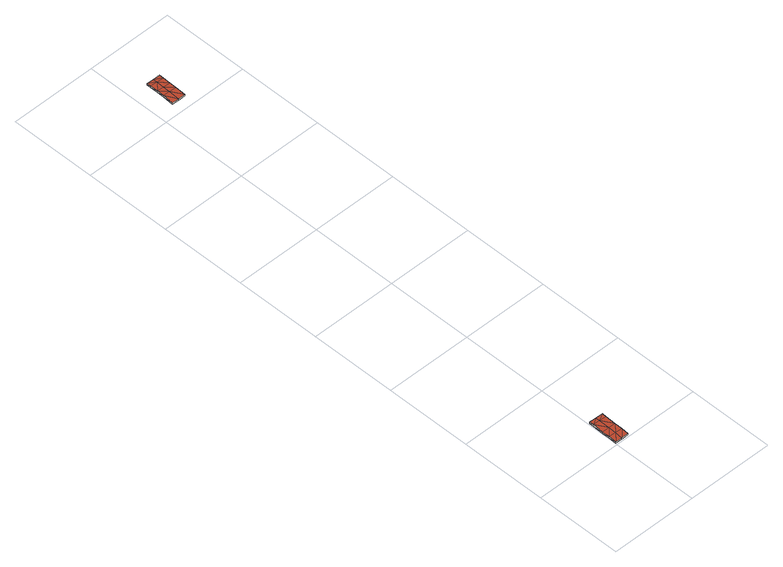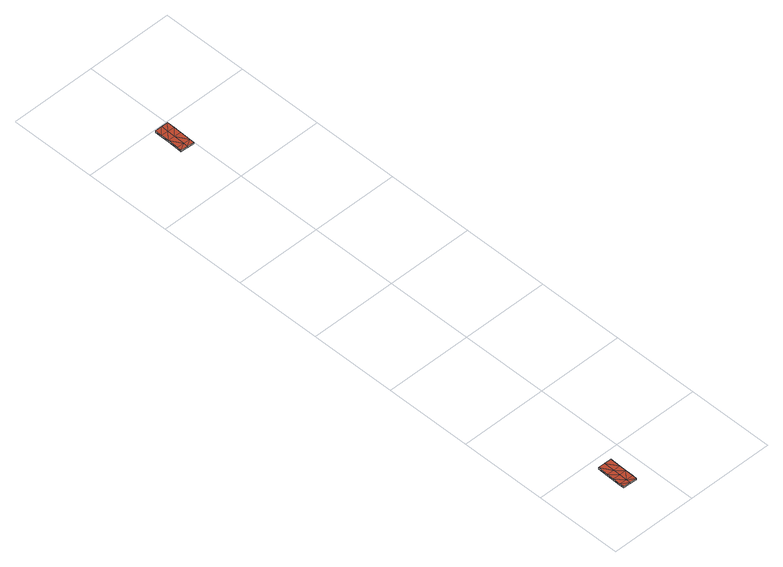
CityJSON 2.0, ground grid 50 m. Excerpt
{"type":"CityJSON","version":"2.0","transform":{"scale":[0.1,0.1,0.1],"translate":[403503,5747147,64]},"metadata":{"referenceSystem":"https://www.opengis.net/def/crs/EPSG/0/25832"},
"CityObjects":{
"building1":{"type":"Building","attributes":{"Geometrietyp2DReferenz":"2000","Gemeindeschluessel":"05515000","function":"53001_1800","roofType":"9999","measuredHeight":1},"geometry":[{"type":"Solid","lod":"2","boundaries":[[[[0,1,2]],[[1,3,2]],[[4,5,0]],[[5,1,0]],[[6,7,4]],[[7,5,4]],[[8,9,6]],[[9,7,6]],[[10,11,8]],[[11,9,8]],[[12,13,10]],[[13,11,10]],[[14,15,12]],[[15,13,12]],[[16,17,14]],[[17,15,14]],[[18,19,16]],[[19,17,16]],[[20,21,18]],[[21,19,18]],[[22,23,20]],[[23,21,20]],[[2,3,22]],[[3,23,22]],[[24,3,1]],[[24,1,5]],[[25,24,7]],[[7,24,5]],[[26,25,7]],[[26,7,9]],[[13,26,9]],[[13,9,11]],[[21,23,3]],[[21,3,24]],[[19,21,25]],[[25,21,24]],[[19,25,17]],[[17,25,26]],[[15,17,26]],[[15,26,13]],[[27,0,2]],[[27,4,0]],[[28,6,27]],[[6,4,27]],[[29,6,28]],[[29,8,6]],[[12,8,29]],[[12,10,8]],[[20,2,22]],[[20,27,2]],[[18,28,20]],[[28,27,20]],[[18,16,28]],[[16,29,28]],[[14,29,16]],[[14,12,29]]]],"semantics":{"surfaces":[{"type":"WallSurface"},{"type":"GroundSurface"},{"type":"RoofSurface"}],"values":[[0,0,0,0,0,0,0,0,0,0,0,0,0,0,0,0,0,0,0,0,0,0,0,0,1,1,1,1,1,1,1,1,1,1,1,1,1,1,1,1,2,2,2,2,2,2,2,2,2,2,2,2,2,2,2,2]]}}]},
"building2":{"type":"Building","attributes":{"Geometrietyp2DReferenz":"2000","Gemeindeschluessel":"05515000","function":"53001_1800","roofType":"9999","measuredHeight":1},"geometry":[{"type":"Solid","lod":"2","boundaries":[[[[30,31,32]],[[31,33,32]],[[34,35,30]],[[35,31,30]],[[36,37,34]],[[37,35,34]],[[38,39,36]],[[39,37,36]],[[40,41,38]],[[41,39,38]],[[42,43,40]],[[43,41,40]],[[44,45,42]],[[45,43,42]],[[46,47,44]],[[47,45,44]],[[48,49,46]],[[49,47,46]],[[50,51,48]],[[51,49,48]],[[52,53,50]],[[53,51,50]],[[32,33,52]],[[33,53,52]],[[54,33,35]],[[35,33,31]],[[55,54,37]],[[37,54,35]],[[56,55,39]],[[39,55,37]],[[43,56,41]],[[41,56,39]],[[51,53,54]],[[54,53,33]],[[49,51,54]],[[49,54,55]],[[47,49,56]],[[56,49,55]],[[45,47,43]],[[43,47,56]],[[57,34,32]],[[34,30,32]],[[58,36,57]],[[36,34,57]],[[59,38,58]],[[38,36,58]],[[42,40,59]],[[40,38,59]],[[50,57,52]],[[57,32,52]],[[48,57,50]],[[48,58,57]],[[46,59,48]],[[59,58,48]],[[44,42,46]],[[42,59,46]]]],"semantics":{"surfaces":[{"type":"WallSurface"},{"type":"GroundSurface"},{"type":"RoofSurface"}],"values":[[0,0,0,0,0,0,0,0,0,0,0,0,0,0,0,0,0,0,0,0,0,0,0,0,1,1,1,1,1,1,1,1,1,1,1,1,1,1,1,1,2,2,2,2,2,2,2,2,2,2,2,2,2,2,2,2]]}}]}
},
"vertices":[
[89,188,16],[89,188,6],[49,189,16],[49,189,6],[88,163,16],[88,163,6],[86,99,16],[86,99,6],[85,54,16],[85,54,6],[83,9,15],[83,9,5],[43,10,15],[43,10,5],[3,11,15],[3,11,5],[5,57,16],[5,57,6],[6,101,16],[6,101,6],[8,165,16],[8,165,6],[9,191,16],[9,191,6],[48,164,6],[46,100,6],[45,55,6],[48,164,16],[46,100,16],[45,55,16],
[184,3232,24],[184,3232,14],[144,3233,24],[144,3233,14],[183,3207,24],[183,3207,14],[182,3163,24],[182,3163,14],[181,3121,24],[181,3121,14],[179,3057,23],[179,3057,13],[139,3058,23],[139,3058,13],[99,3060,23],[99,3060,13],[101,3124,24],[101,3124,14],[102,3165,24],[102,3165,14],[103,3210,24],[103,3210,14],[104,3234,24],[104,3234,14],[143,3209,14],[142,3164,14],[141,3123,14],[143,3209,24],[142,3164,24],[141,3123,24]
]}
